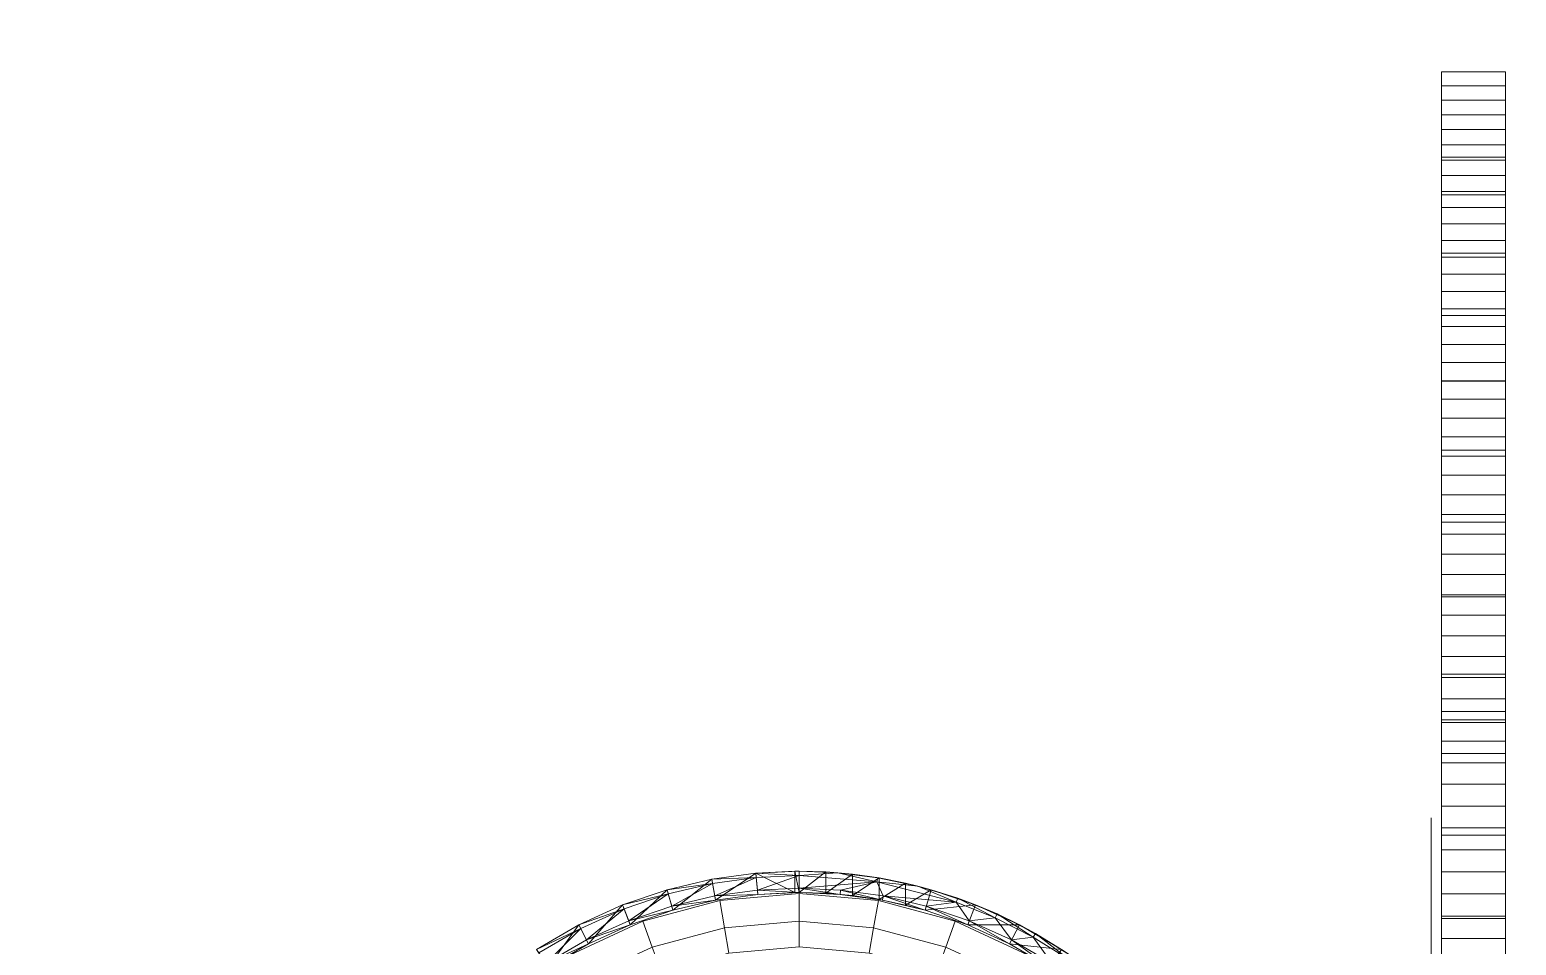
# Model space of a CAD drawing. Header units: metres. Extents: x -8.6 to 8.7, y -3.9 to 3.9.
# Drawn here: x 7.1 to 7.797, y 0.19 to 0.62 of the extents above; entities that cross this region are included whole.
import ezdxf

# ---------------------------------------------------------------- set-up
doc = ezdxf.new("R2010")
doc.units = ezdxf.units.M
doc.header["$LTSCALE"] = 0.00508
for name, color, linetype, lineweight in [('Board_Net', 3, 'Continuous', 5), ('Board_Red', 1, 'Continuous', 5), ('Board_Rim', 30, 'Continuous', 5), ('Board_White', 255, 'Continuous', 5), ('Court_Green', 87, 'Continuous', 5)]:
    doc.layers.add(name, color=color, linetype=linetype, lineweight=lineweight)

msp = doc.modelspace()

# ---------------------------------------------------------------- linework, layer by layer
at = {"layer": 'Board_Net'}
for points in [[(7.38726, 0.20157, 3.03), (7.42334, 0.21123, 3.03), (7.42559, 0.19849, 3.01807), (7.39169, 0.18941, 3.01807)], [(7.42334, 0.21123, 3.03), (7.46056, 0.21449, 3.03), (7.46056, 0.20155, 3.01807), (7.42559, 0.19849, 3.01807)], [(7.46056, 0.21449, 3.03), (7.49777, 0.21123, 3.03), (7.49552, 0.19849, 3.01807), (7.46056, 0.20155, 3.01807)], [(7.49777, 0.21123, 3.03), (7.53385, 0.20157, 3.03), (7.52942, 0.18941, 3.01807), (7.49552, 0.19849, 3.01807)], [(7.35341, 0.18578, 3.03), (7.38726, 0.20157, 3.03), (7.39169, 0.18941, 3.01807), (7.35988, 0.17457, 3.01807)], [(7.39169, 0.18941, 3.01807), (7.42559, 0.19849, 3.01807), (7.42769, 0.18661, 2.98311), (7.39582, 0.17807, 2.98311)], [(7.42559, 0.19849, 3.01807), (7.46056, 0.20155, 3.01807), (7.46056, 0.18949, 2.98311), (7.42769, 0.18661, 2.98311)], [(7.46056, 0.20155, 3.01807), (7.49552, 0.19849, 3.01807), (7.49342, 0.18661, 2.98311), (7.46056, 0.18949, 2.98311)], [(7.49552, 0.19849, 3.01807), (7.52942, 0.18941, 3.01807), (7.5253, 0.17807, 2.98311), (7.49342, 0.18661, 2.98311)], [(7.53385, 0.20157, 3.03), (7.5677, 0.18578, 3.03), (7.56123, 0.17457, 3.01807), (7.52942, 0.18941, 3.01807)]]:
    msp.add_3dface(points, dxfattribs=at)
at = {"layer": 'Board_Red'}
for points in [[(7.76199, 0.3, 2.85), (7.79199, 0.3, 2.85), (7.79199, 0.6, 2.93038), (7.76199, 0.6, 2.93038)], [(7.76199, 0.6, 2.93038), (7.79199, 0.6, 2.93038), (7.79199, 0.6, 3.45), (7.76199, 0.6, 3.45)], [(7.76199, 0.6, 3.45), (7.79199, 0.6, 3.45), (7.79199, 0.59342, 3.45865), (7.76199, 0.59342, 3.45865)], [(7.76199, 0.59342, 3.45865), (7.79199, 0.59342, 3.45865), (7.79199, 0.58671, 3.4672), (7.76199, 0.58671, 3.4672)], [(7.76199, 0.58671, 3.4672), (7.79199, 0.58671, 3.4672), (7.79199, 0.57988, 3.47565), (7.76199, 0.57988, 3.47565)], [(7.76199, 0.57988, 3.47565), (7.79199, 0.57988, 3.47565), (7.79199, 0.57293, 3.484), (7.76199, 0.57293, 3.484)], [(7.76199, 0.57293, 3.484), (7.79199, 0.57293, 3.484), (7.79199, 0.56585, 3.49225), (7.76199, 0.56585, 3.49225)], [(7.76199, 0.56585, 3.49225), (7.79199, 0.56585, 3.49225), (7.79199, 0.55866, 3.5004), (7.76199, 0.55866, 3.5004)], [(7.76199, 0.56, 2.96108), (7.79199, 0.56, 2.96108), (7.79199, 0.29473, 2.89), (7.76199, 0.29473, 2.89)], [(7.76199, 0.56, 3.43602), (7.79199, 0.56, 3.43602), (7.79199, 0.56, 2.96108), (7.76199, 0.56, 2.96108)], [(7.76199, 0.54236, 3.45817), (7.79199, 0.54236, 3.45817), (7.79199, 0.56, 3.43602), (7.76199, 0.56, 3.43602)], [(7.76199, 0.55866, 3.5004), (7.79199, 0.55866, 3.5004), (7.79199, 0.55135, 3.50844), (7.76199, 0.55135, 3.50844)], [(7.76199, 0.55135, 3.50844), (7.79199, 0.55135, 3.50844), (7.79199, 0.54393, 3.51637), (7.76199, 0.54393, 3.51637)], [(7.76199, 0.54393, 3.51637), (7.79199, 0.54393, 3.51637), (7.79199, 0.53639, 3.5242), (7.76199, 0.53639, 3.5242)], [(7.76199, 0.51491, 3.48882), (7.79199, 0.51491, 3.48882), (7.79199, 0.54236, 3.45817), (7.76199, 0.54236, 3.45817)], [(7.76199, 0.53639, 3.5242), (7.79199, 0.53639, 3.5242), (7.79199, 0.52874, 3.53191), (7.76199, 0.52874, 3.53191)], [(7.76199, 0.52874, 3.53191), (7.79199, 0.52874, 3.53191), (7.79199, 0.52098, 3.53952), (7.76199, 0.52098, 3.53952)], [(7.76199, 0.52098, 3.53952), (7.79199, 0.52098, 3.53952), (7.79199, 0.51311, 3.54701), (7.76199, 0.51311, 3.54701)], [(7.76199, 0.48573, 3.51783), (7.79199, 0.48573, 3.51783), (7.79199, 0.51491, 3.48882), (7.76199, 0.51491, 3.48882)], [(7.76199, 0.51311, 3.54701), (7.79199, 0.51311, 3.54701), (7.79199, 0.50513, 3.55439), (7.76199, 0.50513, 3.55439)], [(7.76199, 0.50513, 3.55439), (7.79199, 0.50513, 3.55439), (7.79199, 0.49704, 3.56165), (7.76199, 0.49704, 3.56165)], [(7.76199, 0.49704, 3.56165), (7.79199, 0.49704, 3.56165), (7.79199, 0.48885, 3.56879), (7.76199, 0.48885, 3.56879)], [(7.76199, 0.48885, 3.56879), (7.79199, 0.48885, 3.56879), (7.79199, 0.48056, 3.57581), (7.76199, 0.48056, 3.57581)], [(7.76199, 0.45492, 3.54509), (7.79199, 0.45492, 3.54509), (7.79199, 0.48573, 3.51783), (7.76199, 0.48573, 3.51783)], [(7.76199, 0.48056, 3.57581), (7.79199, 0.48056, 3.57581), (7.79199, 0.47217, 3.58272), (7.76199, 0.47217, 3.58272)], [(7.76199, 0.47217, 3.58272), (7.79199, 0.47217, 3.58272), (7.79199, 0.46368, 3.5895), (7.76199, 0.46368, 3.5895)], [(7.76199, 0.46368, 3.5895), (7.79199, 0.46368, 3.5895), (7.79199, 0.45509, 3.59615), (7.76199, 0.45509, 3.59615)], [(7.76199, 0.45509, 3.59615), (7.79199, 0.45509, 3.59615), (7.79199, 0.4464, 3.60268), (7.76199, 0.4464, 3.60268)], [(7.76199, 0.42258, 3.57053), (7.79199, 0.42258, 3.57053), (7.79199, 0.45492, 3.54509), (7.76199, 0.45492, 3.54509)], [(7.76199, 0.4464, 3.60268), (7.79199, 0.4464, 3.60268), (7.79199, 0.43762, 3.60909), (7.76199, 0.43762, 3.60909)], [(7.76199, 0.43762, 3.60909), (7.79199, 0.43762, 3.60909), (7.79199, 0.42875, 3.61536), (7.76199, 0.42875, 3.61536)], [(7.76199, 0.42875, 3.61536), (7.79199, 0.42875, 3.61536), (7.79199, 0.41979, 3.62151), (7.76199, 0.41979, 3.62151)], [(7.76199, 0.38883, 3.59405), (7.79199, 0.38883, 3.59405), (7.79199, 0.42258, 3.57053), (7.76199, 0.42258, 3.57053)], [(7.76199, 0.41979, 3.62151), (7.79199, 0.41979, 3.62151), (7.79199, 0.41074, 3.62753), (7.76199, 0.41074, 3.62753)], [(7.76199, 0.41074, 3.62753), (7.79199, 0.41074, 3.62753), (7.79199, 0.40161, 3.63341), (7.76199, 0.40161, 3.63341)], [(7.76199, 0.40161, 3.63341), (7.79199, 0.40161, 3.63341), (7.79199, 0.39239, 3.63917), (7.76199, 0.39239, 3.63917)], [(7.76199, 0.39239, 3.63917), (7.79199, 0.39239, 3.63917), (7.79199, 0.38309, 3.64478), (7.76199, 0.38309, 3.64478)], [(7.76199, 0.35376, 3.61557), (7.79199, 0.35376, 3.61557), (7.79199, 0.38883, 3.59405), (7.76199, 0.38883, 3.59405)], [(7.76199, 0.38309, 3.64478), (7.79199, 0.38309, 3.64478), (7.79199, 0.3737, 3.65027), (7.76199, 0.3737, 3.65027)], [(7.76199, 0.3737, 3.65027), (7.79199, 0.3737, 3.65027), (7.79199, 0.36424, 3.65561), (7.76199, 0.36424, 3.65561)], [(7.76199, 0.36424, 3.65561), (7.79199, 0.36424, 3.65561), (7.79199, 0.35471, 3.66082), (7.76199, 0.35471, 3.66082)], [(7.76199, 0.35471, 3.66082), (7.79199, 0.35471, 3.66082), (7.79199, 0.34509, 3.66589), (7.76199, 0.34509, 3.66589)], [(7.76199, 0.31751, 3.63503), (7.79199, 0.31751, 3.63503), (7.79199, 0.35376, 3.61557), (7.76199, 0.35376, 3.61557)], [(7.76199, 0.34509, 3.66589), (7.79199, 0.34509, 3.66589), (7.79199, 0.33541, 3.67082), (7.76199, 0.33541, 3.67082)], [(7.76199, 0.33541, 3.67082), (7.79199, 0.33541, 3.67082), (7.79199, 0.32566, 3.67561), (7.76199, 0.32566, 3.67561)], [(7.76199, 0.32566, 3.67561), (7.79199, 0.32566, 3.67561), (7.79199, 0.31583, 3.68026), (7.76199, 0.31583, 3.68026)], [(7.76199, 0.2802, 3.65235), (7.79199, 0.2802, 3.65235), (7.79199, 0.31751, 3.63503), (7.76199, 0.31751, 3.63503)], [(7.76199, 0.31583, 3.68026), (7.79199, 0.31583, 3.68026), (7.79199, 0.30594, 3.68476), (7.76199, 0.30594, 3.68476)], [(7.76199, 0.30594, 3.68476), (7.79199, 0.30594, 3.68476), (7.79199, 0.29599, 3.68912), (7.76199, 0.29599, 3.68912)], [(7.76199, -0.3, 2.85), (7.79199, -0.3, 2.85), (7.79199, 0.3, 2.85), (7.76199, 0.3, 2.85)], [(7.76199, 0.29599, 3.68912), (7.79199, 0.29599, 3.68912), (7.79199, 0.28598, 3.69334), (7.76199, 0.28598, 3.69334)], [(7.76199, 0.29473, 2.89), (7.79199, 0.29473, 2.89), (7.79199, -0.29473, 2.89), (7.76199, -0.29473, 2.89)], [(7.76199, 0.28598, 3.69334), (7.79199, 0.28598, 3.69334), (7.79199, 0.2759, 3.69741), (7.76199, 0.2759, 3.69741)], [(7.76199, 0.24194, 3.66749), (7.79199, 0.24194, 3.66749), (7.79199, 0.2802, 3.65235), (7.76199, 0.2802, 3.65235)], [(7.76199, 0.2759, 3.69741), (7.79199, 0.2759, 3.69741), (7.79199, 0.26577, 3.70133), (7.76199, 0.26577, 3.70133)], [(7.76199, 0.26577, 3.70133), (7.79199, 0.26577, 3.70133), (7.79199, 0.25558, 3.70511), (7.76199, 0.25558, 3.70511)], [(7.76199, 0.25558, 3.70511), (7.79199, 0.25558, 3.70511), (7.79199, 0.24533, 3.70874), (7.76199, 0.24533, 3.70874)], [(7.76199, 0.24533, 3.70874), (7.79199, 0.24533, 3.70874), (7.79199, 0.23504, 3.71222), (7.76199, 0.23504, 3.71222)], [(7.76199, 0.20287, 3.68038), (7.79199, 0.20287, 3.68038), (7.79199, 0.24194, 3.66749), (7.76199, 0.24194, 3.66749)], [(7.76199, 0.23504, 3.71222), (7.79199, 0.23504, 3.71222), (7.79199, 0.2247, 3.71555), (7.76199, 0.2247, 3.71555)], [(7.76199, 0.2247, 3.71555), (7.79199, 0.2247, 3.71555), (7.79199, 0.21431, 3.71873), (7.76199, 0.21431, 3.71873)], [(7.76199, 0.21431, 3.71873), (7.79199, 0.21431, 3.71873), (7.79199, 0.20387, 3.72176), (7.76199, 0.20387, 3.72176)], [(7.76199, 0.20387, 3.72176), (7.79199, 0.20387, 3.72176), (7.79199, 0.19339, 3.72464), (7.76199, 0.19339, 3.72464)], [(7.76199, 0.16312, 3.69099), (7.79199, 0.16312, 3.69099), (7.79199, 0.20287, 3.68038), (7.76199, 0.20287, 3.68038)], [(7.76199, 0.19339, 3.72464), (7.79199, 0.19339, 3.72464), (7.79199, 0.18287, 3.72736), (7.76199, 0.18287, 3.72736)]]:
    msp.add_3dface(points, dxfattribs=at)
for points, invisible_edges in [([(7.76199, 0.57988, 3.47565), (7.76199, 0.59342, 3.45865), (7.76199, 0.6, 3.45), (7.76199, 0.57988, 3.47565)], 13), ([(7.76199, 0.56, 3.43602), (7.76199, 0.57988, 3.47565), (7.76199, 0.6, 3.45), (7.76199, 0.56, 3.43602)], 15), ([(7.76199, 0.6, 2.93038), (7.76199, 0.3, 2.85), (7.76199, 0.56, 2.96108), (7.76199, 0.6, 2.93038)], 14), ([(7.76199, 0.6, 3.45), (7.76199, 0.6, 2.93038), (7.76199, 0.56, 2.96108), (7.76199, 0.6, 3.45)], 14), ([(7.76199, 0.6, 3.45), (7.76199, 0.56, 2.96108), (7.76199, 0.56, 3.43602), (7.76199, 0.6, 3.45)], 13), ([(7.79199, 0.6, 3.45), (7.79199, 0.59342, 3.45865), (7.79199, 0.57988, 3.47565), (7.79199, 0.6, 3.45)], 14), ([(7.79199, 0.6, 3.45), (7.79199, 0.57988, 3.47565), (7.79199, 0.56, 3.43602), (7.79199, 0.6, 3.45)], 15), ([(7.79199, 0.56, 2.96108), (7.79199, 0.3, 2.85), (7.79199, 0.6, 2.93038), (7.79199, 0.56, 2.96108)], 13), ([(7.79199, 0.6, 3.45), (7.79199, 0.56, 3.43602), (7.79199, 0.56, 2.96108), (7.79199, 0.6, 3.45)], 13), ([(7.79199, 0.56, 2.96108), (7.79199, 0.6, 2.93038), (7.79199, 0.6, 3.45), (7.79199, 0.56, 2.96108)], 13), ([(7.76199, 0.57988, 3.47565), (7.76199, 0.58671, 3.4672), (7.76199, 0.59342, 3.45865), (7.76199, 0.57988, 3.47565)], 12), ([(7.79199, 0.59342, 3.45865), (7.79199, 0.58671, 3.4672), (7.79199, 0.57988, 3.47565), (7.79199, 0.59342, 3.45865)], 12), ([(7.76199, 0.56585, 3.49225), (7.76199, 0.57293, 3.484), (7.76199, 0.57988, 3.47565), (7.76199, 0.56585, 3.49225)], 12), ([(7.76199, 0.55135, 3.50844), (7.76199, 0.56585, 3.49225), (7.76199, 0.57988, 3.47565), (7.76199, 0.55135, 3.50844)], 15), ([(7.76199, 0.54236, 3.45817), (7.76199, 0.55135, 3.50844), (7.76199, 0.57988, 3.47565), (7.76199, 0.54236, 3.45817)], 15), ([(7.76199, 0.56, 3.43602), (7.76199, 0.54236, 3.45817), (7.76199, 0.57988, 3.47565), (7.76199, 0.56, 3.43602)], 14), ([(7.79199, 0.57988, 3.47565), (7.79199, 0.57293, 3.484), (7.79199, 0.56585, 3.49225), (7.79199, 0.57988, 3.47565)], 12), ([(7.79199, 0.57988, 3.47565), (7.79199, 0.56585, 3.49225), (7.79199, 0.55135, 3.50844), (7.79199, 0.57988, 3.47565)], 15), ([(7.79199, 0.57988, 3.47565), (7.79199, 0.55135, 3.50844), (7.79199, 0.54236, 3.45817), (7.79199, 0.57988, 3.47565)], 15), ([(7.79199, 0.57988, 3.47565), (7.79199, 0.54236, 3.45817), (7.79199, 0.56, 3.43602), (7.79199, 0.57988, 3.47565)], 13), ([(7.76199, 0.55135, 3.50844), (7.76199, 0.55866, 3.5004), (7.76199, 0.56585, 3.49225), (7.76199, 0.55135, 3.50844)], 12), ([(7.79199, 0.56585, 3.49225), (7.79199, 0.55866, 3.5004), (7.79199, 0.55135, 3.50844), (7.79199, 0.56585, 3.49225)], 12), ([(7.76199, 0.3, 2.85), (7.76199, 0.29473, 2.89), (7.76199, 0.56, 2.96108), (7.76199, 0.3, 2.85)], 13), ([(7.79199, 0.56, 2.96108), (7.79199, 0.29473, 2.89), (7.79199, 0.3, 2.85), (7.79199, 0.56, 2.96108)], 14), ([(7.76199, 0.53639, 3.5242), (7.76199, 0.54393, 3.51637), (7.76199, 0.55135, 3.50844), (7.76199, 0.53639, 3.5242)], 12), ([(7.76199, 0.52098, 3.53952), (7.76199, 0.53639, 3.5242), (7.76199, 0.55135, 3.50844), (7.76199, 0.52098, 3.53952)], 15), ([(7.76199, 0.51491, 3.48882), (7.76199, 0.52098, 3.53952), (7.76199, 0.55135, 3.50844), (7.76199, 0.51491, 3.48882)], 15), ([(7.76199, 0.54236, 3.45817), (7.76199, 0.51491, 3.48882), (7.76199, 0.55135, 3.50844), (7.76199, 0.54236, 3.45817)], 14), ([(7.79199, 0.55135, 3.50844), (7.79199, 0.54393, 3.51637), (7.79199, 0.53639, 3.5242), (7.79199, 0.55135, 3.50844)], 12), ([(7.79199, 0.55135, 3.50844), (7.79199, 0.53639, 3.5242), (7.79199, 0.52098, 3.53952), (7.79199, 0.55135, 3.50844)], 15), ([(7.79199, 0.55135, 3.50844), (7.79199, 0.52098, 3.53952), (7.79199, 0.51491, 3.48882), (7.79199, 0.55135, 3.50844)], 15), ([(7.79199, 0.55135, 3.50844), (7.79199, 0.51491, 3.48882), (7.79199, 0.54236, 3.45817), (7.79199, 0.55135, 3.50844)], 13), ([(7.76199, 0.52098, 3.53952), (7.76199, 0.52874, 3.53191), (7.76199, 0.53639, 3.5242), (7.76199, 0.52098, 3.53952)], 12), ([(7.79199, 0.53639, 3.5242), (7.79199, 0.52874, 3.53191), (7.79199, 0.52098, 3.53952), (7.79199, 0.53639, 3.5242)], 12), ([(7.76199, 0.50513, 3.55439), (7.76199, 0.51311, 3.54701), (7.76199, 0.52098, 3.53952), (7.76199, 0.50513, 3.55439)], 12), ([(7.76199, 0.48885, 3.56879), (7.76199, 0.50513, 3.55439), (7.76199, 0.52098, 3.53952), (7.76199, 0.48885, 3.56879)], 15), ([(7.76199, 0.48573, 3.51783), (7.76199, 0.48885, 3.56879), (7.76199, 0.52098, 3.53952), (7.76199, 0.48573, 3.51783)], 15), ([(7.76199, 0.51491, 3.48882), (7.76199, 0.48573, 3.51783), (7.76199, 0.52098, 3.53952), (7.76199, 0.51491, 3.48882)], 14), ([(7.79199, 0.52098, 3.53952), (7.79199, 0.51311, 3.54701), (7.79199, 0.50513, 3.55439), (7.79199, 0.52098, 3.53952)], 12), ([(7.79199, 0.52098, 3.53952), (7.79199, 0.50513, 3.55439), (7.79199, 0.48885, 3.56879), (7.79199, 0.52098, 3.53952)], 15), ([(7.79199, 0.52098, 3.53952), (7.79199, 0.48885, 3.56879), (7.79199, 0.48573, 3.51783), (7.79199, 0.52098, 3.53952)], 15), ([(7.79199, 0.52098, 3.53952), (7.79199, 0.48573, 3.51783), (7.79199, 0.51491, 3.48882), (7.79199, 0.52098, 3.53952)], 13), ([(7.76199, 0.48885, 3.56879), (7.76199, 0.49704, 3.56165), (7.76199, 0.50513, 3.55439), (7.76199, 0.48885, 3.56879)], 12), ([(7.79199, 0.50513, 3.55439), (7.79199, 0.49704, 3.56165), (7.79199, 0.48885, 3.56879), (7.79199, 0.50513, 3.55439)], 12), ([(7.76199, 0.47217, 3.58272), (7.76199, 0.48056, 3.57581), (7.76199, 0.48885, 3.56879), (7.76199, 0.47217, 3.58272)], 12), ([(7.76199, 0.45509, 3.59615), (7.76199, 0.47217, 3.58272), (7.76199, 0.48885, 3.56879), (7.76199, 0.45509, 3.59615)], 15), ([(7.76199, 0.45492, 3.54509), (7.76199, 0.45509, 3.59615), (7.76199, 0.48885, 3.56879), (7.76199, 0.45492, 3.54509)], 15), ([(7.76199, 0.48573, 3.51783), (7.76199, 0.45492, 3.54509), (7.76199, 0.48885, 3.56879), (7.76199, 0.48573, 3.51783)], 14), ([(7.79199, 0.48885, 3.56879), (7.79199, 0.48056, 3.57581), (7.79199, 0.46368, 3.5895), (7.79199, 0.48885, 3.56879)], 14), ([(7.79199, 0.48885, 3.56879), (7.79199, 0.46368, 3.5895), (7.79199, 0.45492, 3.54509), (7.79199, 0.48885, 3.56879)], 15), ([(7.79199, 0.48885, 3.56879), (7.79199, 0.45492, 3.54509), (7.79199, 0.48573, 3.51783), (7.79199, 0.48885, 3.56879)], 13), ([(7.79199, 0.48056, 3.57581), (7.79199, 0.47217, 3.58272), (7.79199, 0.46368, 3.5895), (7.79199, 0.48056, 3.57581)], 12), ([(7.76199, 0.45509, 3.59615), (7.76199, 0.46368, 3.5895), (7.76199, 0.47217, 3.58272), (7.76199, 0.45509, 3.59615)], 12), ([(7.79199, 0.46368, 3.5895), (7.79199, 0.45509, 3.59615), (7.79199, 0.4464, 3.60268), (7.79199, 0.46368, 3.5895)], 12), ([(7.79199, 0.46368, 3.5895), (7.79199, 0.4464, 3.60268), (7.79199, 0.42258, 3.57053), (7.79199, 0.46368, 3.5895)], 15), ([(7.79199, 0.46368, 3.5895), (7.79199, 0.42258, 3.57053), (7.79199, 0.45492, 3.54509), (7.79199, 0.46368, 3.5895)], 13), ([(7.76199, 0.43762, 3.60909), (7.76199, 0.4464, 3.60268), (7.76199, 0.45509, 3.59615), (7.76199, 0.43762, 3.60909)], 12), ([(7.76199, 0.42258, 3.57053), (7.76199, 0.43762, 3.60909), (7.76199, 0.45509, 3.59615), (7.76199, 0.42258, 3.57053)], 15), ([(7.76199, 0.45492, 3.54509), (7.76199, 0.42258, 3.57053), (7.76199, 0.45509, 3.59615), (7.76199, 0.45492, 3.54509)], 14), ([(7.79199, 0.4464, 3.60268), (7.79199, 0.43762, 3.60909), (7.79199, 0.41979, 3.62151), (7.79199, 0.4464, 3.60268)], 14), ([(7.79199, 0.4464, 3.60268), (7.79199, 0.41979, 3.62151), (7.79199, 0.42258, 3.57053), (7.79199, 0.4464, 3.60268)], 15), ([(7.76199, 0.41979, 3.62151), (7.76199, 0.42875, 3.61536), (7.76199, 0.43762, 3.60909), (7.76199, 0.41979, 3.62151)], 12), ([(7.76199, 0.40161, 3.63341), (7.76199, 0.41979, 3.62151), (7.76199, 0.43762, 3.60909), (7.76199, 0.40161, 3.63341)], 15), ([(7.76199, 0.38883, 3.59405), (7.76199, 0.40161, 3.63341), (7.76199, 0.43762, 3.60909), (7.76199, 0.38883, 3.59405)], 15), ([(7.76199, 0.42258, 3.57053), (7.76199, 0.38883, 3.59405), (7.76199, 0.43762, 3.60909), (7.76199, 0.42258, 3.57053)], 14), ([(7.79199, 0.43762, 3.60909), (7.79199, 0.42875, 3.61536), (7.79199, 0.41979, 3.62151), (7.79199, 0.43762, 3.60909)], 12), ([(7.76199, 0.40161, 3.63341), (7.76199, 0.41074, 3.62753), (7.76199, 0.41979, 3.62151), (7.76199, 0.40161, 3.63341)], 12), ([(7.79199, 0.41979, 3.62151), (7.79199, 0.38883, 3.59405), (7.79199, 0.42258, 3.57053), (7.79199, 0.41979, 3.62151)], 13), ([(7.79199, 0.41979, 3.62151), (7.79199, 0.41074, 3.62753), (7.79199, 0.40161, 3.63341), (7.79199, 0.41979, 3.62151)], 12), ([(7.79199, 0.41979, 3.62151), (7.79199, 0.40161, 3.63341), (7.79199, 0.38883, 3.59405), (7.79199, 0.41979, 3.62151)], 15), ([(7.76199, 0.38309, 3.64478), (7.76199, 0.39239, 3.63917), (7.76199, 0.40161, 3.63341), (7.76199, 0.38309, 3.64478)], 12), ([(7.76199, 0.36424, 3.65561), (7.76199, 0.38309, 3.64478), (7.76199, 0.40161, 3.63341), (7.76199, 0.36424, 3.65561)], 15), ([(7.76199, 0.35376, 3.61557), (7.76199, 0.36424, 3.65561), (7.76199, 0.40161, 3.63341), (7.76199, 0.35376, 3.61557)], 15), ([(7.76199, 0.38883, 3.59405), (7.76199, 0.35376, 3.61557), (7.76199, 0.40161, 3.63341), (7.76199, 0.38883, 3.59405)], 14), ([(7.79199, 0.40161, 3.63341), (7.79199, 0.39239, 3.63917), (7.79199, 0.38309, 3.64478), (7.79199, 0.40161, 3.63341)], 12), ([(7.79199, 0.40161, 3.63341), (7.79199, 0.38309, 3.64478), (7.79199, 0.36424, 3.65561), (7.79199, 0.40161, 3.63341)], 15), ([(7.79199, 0.40161, 3.63341), (7.79199, 0.36424, 3.65561), (7.79199, 0.35376, 3.61557), (7.79199, 0.40161, 3.63341)], 15), ([(7.79199, 0.40161, 3.63341), (7.79199, 0.35376, 3.61557), (7.79199, 0.38883, 3.59405), (7.79199, 0.40161, 3.63341)], 13), ([(7.76199, 0.36424, 3.65561), (7.76199, 0.3737, 3.65027), (7.76199, 0.38309, 3.64478), (7.76199, 0.36424, 3.65561)], 12), ([(7.79199, 0.38309, 3.64478), (7.79199, 0.3737, 3.65027), (7.79199, 0.36424, 3.65561), (7.79199, 0.38309, 3.64478)], 12), ([(7.76199, 0.34509, 3.66589), (7.76199, 0.35471, 3.66082), (7.76199, 0.36424, 3.65561), (7.76199, 0.34509, 3.66589)], 12), ([(7.76199, 0.35376, 3.61557), (7.76199, 0.34509, 3.66589), (7.76199, 0.36424, 3.65561), (7.76199, 0.35376, 3.61557)], 15), ([(7.79199, 0.36424, 3.65561), (7.79199, 0.35471, 3.66082), (7.79199, 0.34509, 3.66589), (7.79199, 0.36424, 3.65561)], 12), ([(7.79199, 0.36424, 3.65561), (7.79199, 0.34509, 3.66589), (7.79199, 0.31751, 3.63503), (7.79199, 0.36424, 3.65561)], 15), ([(7.79199, 0.36424, 3.65561), (7.79199, 0.31751, 3.63503), (7.79199, 0.35376, 3.61557), (7.79199, 0.36424, 3.65561)], 13), ([(7.76199, 0.35376, 3.61557), (7.76199, 0.31751, 3.63503), (7.76199, 0.34509, 3.66589), (7.76199, 0.35376, 3.61557)], 14), ([(7.76199, 0.32566, 3.67561), (7.76199, 0.33541, 3.67082), (7.76199, 0.34509, 3.66589), (7.76199, 0.32566, 3.67561)], 12), ([(7.76199, 0.31583, 3.68026), (7.76199, 0.32566, 3.67561), (7.76199, 0.34509, 3.66589), (7.76199, 0.31583, 3.68026)], 14), ([(7.76199, 0.31751, 3.63503), (7.76199, 0.31583, 3.68026), (7.76199, 0.34509, 3.66589), (7.76199, 0.31751, 3.63503)], 15), ([(7.79199, 0.34509, 3.66589), (7.79199, 0.33541, 3.67082), (7.79199, 0.32566, 3.67561), (7.79199, 0.34509, 3.66589)], 12), ([(7.79199, 0.34509, 3.66589), (7.79199, 0.32566, 3.67561), (7.79199, 0.30594, 3.68476), (7.79199, 0.34509, 3.66589)], 15), ([(7.79199, 0.34509, 3.66589), (7.79199, 0.30594, 3.68476), (7.79199, 0.31751, 3.63503), (7.79199, 0.34509, 3.66589)], 15), ([(7.79199, 0.32566, 3.67561), (7.79199, 0.31583, 3.68026), (7.79199, 0.30594, 3.68476), (7.79199, 0.32566, 3.67561)], 12), ([(7.76199, 0.31751, 3.63503), (7.76199, 0.2802, 3.65235), (7.76199, 0.31583, 3.68026), (7.76199, 0.31751, 3.63503)], 14), ([(7.76199, 0.29599, 3.68912), (7.76199, 0.30594, 3.68476), (7.76199, 0.31583, 3.68026), (7.76199, 0.29599, 3.68912)], 12), ([(7.76199, 0.2802, 3.65235), (7.76199, 0.29599, 3.68912), (7.76199, 0.31583, 3.68026), (7.76199, 0.2802, 3.65235)], 15), ([(7.79199, 0.30594, 3.68476), (7.79199, 0.2802, 3.65235), (7.79199, 0.31751, 3.63503), (7.79199, 0.30594, 3.68476)], 13), ([(7.76199, 0.3, 2.85), (7.76199, 0.23382, 2.85), (7.76199, 0.29473, 2.89), (7.76199, 0.3, 2.85)], 14), ([(7.79199, 0.30594, 3.68476), (7.79199, 0.29599, 3.68912), (7.79199, 0.28598, 3.69334), (7.79199, 0.30594, 3.68476)], 12), ([(7.79199, 0.30594, 3.68476), (7.79199, 0.28598, 3.69334), (7.79199, 0.26577, 3.70133), (7.79199, 0.30594, 3.68476)], 15), ([(7.79199, 0.30594, 3.68476), (7.79199, 0.26577, 3.70133), (7.79199, 0.2802, 3.65235), (7.79199, 0.30594, 3.68476)], 15), ([(7.79199, 0.29473, 2.89), (7.79199, 0.15226, 2.85), (7.79199, 0.3, 2.85), (7.79199, 0.29473, 2.89)], 13), ([(7.76199, 0.26577, 3.70133), (7.76199, 0.28598, 3.69334), (7.76199, 0.29599, 3.68912), (7.76199, 0.26577, 3.70133)], 13), ([(7.76199, 0.2802, 3.65235), (7.76199, 0.26577, 3.70133), (7.76199, 0.29599, 3.68912), (7.76199, 0.2802, 3.65235)], 15), ([(7.76199, 0.23382, 2.85), (7.76199, 0.20715, 2.89), (7.76199, 0.29473, 2.89), (7.76199, 0.23382, 2.85)], 12), ([(7.79199, 0.29473, 2.89), (7.79199, 0.13494, 2.89), (7.79199, 0.15226, 2.85), (7.79199, 0.29473, 2.89)], 12), ([(7.76199, 0.26577, 3.70133), (7.76199, 0.2759, 3.69741), (7.76199, 0.28598, 3.69334), (7.76199, 0.26577, 3.70133)], 12), ([(7.79199, 0.28598, 3.69334), (7.79199, 0.2759, 3.69741), (7.79199, 0.26577, 3.70133), (7.79199, 0.28598, 3.69334)], 12), ([(7.76199, 0.2802, 3.65235), (7.76199, 0.24194, 3.66749), (7.76199, 0.26577, 3.70133), (7.76199, 0.2802, 3.65235)], 14), ([(7.79199, 0.26577, 3.70133), (7.79199, 0.24194, 3.66749), (7.79199, 0.2802, 3.65235), (7.79199, 0.26577, 3.70133)], 13), ([(7.76199, 0.24533, 3.70874), (7.76199, 0.25558, 3.70511), (7.76199, 0.26577, 3.70133), (7.76199, 0.24533, 3.70874)], 12), ([(7.76199, 0.2247, 3.71555), (7.76199, 0.24533, 3.70874), (7.76199, 0.26577, 3.70133), (7.76199, 0.2247, 3.71555)], 15), ([(7.76199, 0.24194, 3.66749), (7.76199, 0.2247, 3.71555), (7.76199, 0.26577, 3.70133), (7.76199, 0.24194, 3.66749)], 15), ([(7.79199, 0.26577, 3.70133), (7.79199, 0.25558, 3.70511), (7.79199, 0.24533, 3.70874), (7.79199, 0.26577, 3.70133)], 12), ([(7.79199, 0.26577, 3.70133), (7.79199, 0.24533, 3.70874), (7.79199, 0.2247, 3.71555), (7.79199, 0.26577, 3.70133)], 15), ([(7.79199, 0.26577, 3.70133), (7.79199, 0.2247, 3.71555), (7.79199, 0.24194, 3.66749), (7.79199, 0.26577, 3.70133)], 15), ([(7.75699, 0.25, 3.025), (7.75699, -0.00044, 3.025), (7.75699, 0.22, 3.055), (7.75699, 0.25, 3.025)], 14), ([(7.75699, 0.22, 3.395), (7.75699, -0.00044, 3.425), (7.75699, 0.25, 3.425), (7.75699, 0.22, 3.395)], 13), ([(7.75699, 0.22, 3.395), (7.75699, 0.25, 3.425), (7.75699, 0.25, 3.025), (7.75699, 0.22, 3.395)], 13), ([(7.75699, 0.25, 3.025), (7.75699, 0.22, 3.055), (7.75699, 0.22, 3.395), (7.75699, 0.25, 3.025)], 13), ([(7.76199, 0.2247, 3.71555), (7.76199, 0.23504, 3.71222), (7.76199, 0.24533, 3.70874), (7.76199, 0.2247, 3.71555)], 12), ([(7.79199, 0.24533, 3.70874), (7.79199, 0.23504, 3.71222), (7.79199, 0.2247, 3.71555), (7.79199, 0.24533, 3.70874)], 12), ([(7.76199, 0.24194, 3.66749), (7.76199, 0.20287, 3.68038), (7.76199, 0.2247, 3.71555), (7.76199, 0.24194, 3.66749)], 14), ([(7.79199, 0.2247, 3.71555), (7.79199, 0.20287, 3.68038), (7.79199, 0.24194, 3.66749), (7.79199, 0.2247, 3.71555)], 13), ([(7.76199, 0.20715, 2.89), (7.76199, 0.23382, 2.85), (7.76199, -0.3, 2.85), (7.76199, 0.20715, 2.89)], 12), ([(7.76199, 0.20387, 3.72176), (7.76199, 0.21431, 3.71873), (7.76199, 0.2247, 3.71555), (7.76199, 0.20387, 3.72176)], 12), ([(7.76199, 0.18287, 3.72736), (7.76199, 0.20387, 3.72176), (7.76199, 0.2247, 3.71555), (7.76199, 0.18287, 3.72736)], 15), ([(7.76199, 0.20287, 3.68038), (7.76199, 0.18287, 3.72736), (7.76199, 0.2247, 3.71555), (7.76199, 0.20287, 3.68038)], 15), ([(7.79199, 0.2247, 3.71555), (7.79199, 0.21431, 3.71873), (7.79199, 0.20387, 3.72176), (7.79199, 0.2247, 3.71555)], 12), ([(7.79199, 0.2247, 3.71555), (7.79199, 0.20387, 3.72176), (7.79199, 0.18287, 3.72736), (7.79199, 0.2247, 3.71555)], 15), ([(7.79199, 0.2247, 3.71555), (7.79199, 0.18287, 3.72736), (7.79199, 0.20287, 3.68038), (7.79199, 0.2247, 3.71555)], 15), ([(7.75699, -0.00044, 3.025), (7.75699, -0.00044, 3.055), (7.75699, 0.22, 3.055), (7.75699, -0.00044, 3.025)], 12), ([(7.75699, 0.22, 3.395), (7.75699, -0.00044, 3.395), (7.75699, -0.00044, 3.425), (7.75699, 0.22, 3.395)], 12), ([(7.76199, -0.3, 2.85), (7.76199, -0.29473, 2.89), (7.76199, 0.20715, 2.89), (7.76199, -0.3, 2.85)], 13), ([(7.76199, 0.18287, 3.72736), (7.76199, 0.19339, 3.72464), (7.76199, 0.20387, 3.72176), (7.76199, 0.18287, 3.72736)], 12), ([(7.76199, 0.20287, 3.68038), (7.76199, 0.16312, 3.69099), (7.76199, 0.18287, 3.72736), (7.76199, 0.20287, 3.68038)], 14), ([(7.79199, 0.20387, 3.72176), (7.79199, 0.19339, 3.72464), (7.79199, 0.18287, 3.72736), (7.79199, 0.20387, 3.72176)], 12), ([(7.79199, 0.18287, 3.72736), (7.79199, 0.16312, 3.69099), (7.79199, 0.20287, 3.68038), (7.79199, 0.18287, 3.72736)], 13)]:
    msp.add_3dface(points, dxfattribs=dict(at, invisible_edges=invisible_edges))
at = {"layer": 'Board_Rim'}
for points in [[(7.44034, 0.22409, 3.03), (7.42143, 0.21141, 3.03), (7.41961, 0.22124, 3.03)], [(7.41961, 0.22124, 3.03), (7.41961, 0.22124, 3.048), (7.44034, 0.22409, 3.048)], [(7.41961, 0.22124, 3.03), (7.44034, 0.22409, 3.048), (7.44034, 0.22409, 3.03)], [(7.44034, 0.22409, 3.048), (7.41961, 0.22124, 3.048), (7.44052, 0.2221, 3.05)], [(7.44124, 0.21413, 3.03), (7.42143, 0.21141, 3.03), (7.44034, 0.22409, 3.03)], [(7.45859, 0.22499, 3.03), (7.44034, 0.22409, 3.048), (7.46056, 0.225, 3.048)], [(7.46056, 0.225, 3.048), (7.44034, 0.22409, 3.048), (7.46056, 0.223, 3.05)], [(7.45859, 0.22499, 3.03), (7.45859, 0.21499, 3.03), (7.44034, 0.22409, 3.03)], [(7.44034, 0.22409, 3.03), (7.44034, 0.22409, 3.048), (7.45859, 0.22499, 3.03)], [(7.45859, 0.21499, 3.03), (7.44124, 0.21413, 3.03), (7.44034, 0.22409, 3.03)], [(7.46056, 0.223, 3.05), (7.44034, 0.22409, 3.048), (7.44052, 0.2221, 3.05)], [(7.45859, 0.22499, 3.03), (7.46056, 0.225, 3.02887), (7.46056, 0.215, 3.02887)], [(7.45859, 0.22499, 3.03), (7.46056, 0.225, 3.048), (7.46056, 0.225, 3.02887)], [(7.45859, 0.21499, 3.03), (7.45859, 0.22499, 3.03), (7.46056, 0.215, 3.02887)], [(7.46056, 0.225, 3.02887), (7.47311, 0.22465, 3.02162), (7.46056, 0.215, 3.02887)], [(7.47882, 0.22426, 3.048), (7.47311, 0.22465, 3.02162), (7.46056, 0.225, 3.02887)], [(7.47882, 0.22426, 3.048), (7.46056, 0.225, 3.02887), (7.46056, 0.225, 3.048)], [(7.46056, 0.225, 3.048), (7.46056, 0.223, 3.05), (7.47882, 0.22426, 3.048)], [(7.47311, 0.21463, 3.02162), (7.46056, 0.215, 3.02887), (7.47311, 0.22465, 3.02162)], [(7.49712, 0.21998, 3.05), (7.47882, 0.22426, 3.048), (7.46056, 0.223, 3.05)], [(7.48562, 0.2236, 3.01439), (7.47311, 0.21463, 3.02162), (7.47311, 0.22465, 3.02162)], [(7.47311, 0.22465, 3.02162), (7.47882, 0.22426, 3.048), (7.48562, 0.2236, 3.01439)], [(7.48563, 0.21353, 3.01439), (7.47311, 0.21463, 3.02162), (7.48562, 0.2236, 3.01439)], [(7.48562, 0.2236, 3.01439), (7.47882, 0.22426, 3.048), (7.49745, 0.22195, 3.048)], [(7.49745, 0.22195, 3.048), (7.47882, 0.22426, 3.048), (7.49712, 0.21998, 3.05)], [(7.49814, 0.22184, 3.00717), (7.48563, 0.21353, 3.01439), (7.48562, 0.2236, 3.01439)], [(7.48562, 0.2236, 3.01439), (7.49745, 0.22195, 3.048), (7.49814, 0.22184, 3.00717)], [(7.39864, 0.21631, 3.03), (7.38142, 0.1999, 3.03), (7.37773, 0.2092, 3.03)], [(7.37773, 0.2092, 3.03), (7.37773, 0.2092, 3.048), (7.39864, 0.21631, 3.048)], [(7.37773, 0.2092, 3.03), (7.39864, 0.21631, 3.048), (7.39864, 0.21631, 3.03)], [(7.39864, 0.21631, 3.048), (7.37773, 0.2092, 3.048), (7.3992, 0.21439, 3.05)], [(7.4014, 0.2067, 3.03), (7.38142, 0.1999, 3.03), (7.39864, 0.21631, 3.03)], [(7.41961, 0.22124, 3.03), (7.4014, 0.2067, 3.03), (7.39864, 0.21631, 3.03)], [(7.39864, 0.21631, 3.03), (7.39864, 0.21631, 3.048), (7.41961, 0.22124, 3.048)], [(7.39864, 0.21631, 3.03), (7.41961, 0.22124, 3.048), (7.41961, 0.22124, 3.03)], [(7.41961, 0.22124, 3.048), (7.39864, 0.21631, 3.048), (7.41998, 0.21928, 3.05)], [(7.41998, 0.21928, 3.05), (7.39864, 0.21631, 3.048), (7.3992, 0.21439, 3.05)], [(7.3992, 0.21439, 3.05), (7.40085, 0.20862, 3.05), (7.41998, 0.21928, 3.05)], [(7.40085, 0.20862, 3.05), (7.42107, 0.21338, 3.05), (7.41998, 0.21928, 3.05)], [(7.42143, 0.21141, 3.03), (7.4014, 0.2067, 3.03), (7.41961, 0.22124, 3.03)], [(7.44052, 0.2221, 3.05), (7.41961, 0.22124, 3.048), (7.41998, 0.21928, 3.05)], [(7.41998, 0.21928, 3.05), (7.42107, 0.21338, 3.05), (7.44052, 0.2221, 3.05)], [(7.42107, 0.21338, 3.05), (7.44106, 0.21612, 3.05), (7.44052, 0.2221, 3.05)], [(7.44052, 0.2221, 3.05), (7.44106, 0.21612, 3.05), (7.46056, 0.223, 3.05)], [(7.44106, 0.21612, 3.05), (7.46056, 0.217, 3.05), (7.46056, 0.223, 3.05)], [(7.46056, 0.217, 3.05), (7.44106, 0.21612, 3.05), (7.46056, 0.215, 3.048)], [(7.46056, 0.223, 3.05), (7.46056, 0.217, 3.05), (7.49712, 0.21998, 3.05)], [(7.46056, 0.217, 3.05), (7.48005, 0.21612, 3.05), (7.49712, 0.21998, 3.05)], [(7.46056, 0.215, 3.048), (7.47987, 0.21413, 3.048), (7.46056, 0.217, 3.05)], [(7.48005, 0.21612, 3.05), (7.46056, 0.217, 3.05), (7.47987, 0.21413, 3.048)], [(7.48005, 0.21612, 3.05), (7.50004, 0.21338, 3.05), (7.49712, 0.21998, 3.05)], [(7.49815, 0.21168, 3.00716), (7.48563, 0.21353, 3.01439), (7.49814, 0.22184, 3.00717)], [(7.51624, 0.218, 3.048), (7.49745, 0.22195, 3.048), (7.49712, 0.21998, 3.05)], [(7.53432, 0.21045, 3.05), (7.51624, 0.218, 3.048), (7.49712, 0.21998, 3.05)], [(7.49712, 0.21998, 3.05), (7.50004, 0.21338, 3.05), (7.53432, 0.21045, 3.05)], [(7.49814, 0.22184, 3.00717), (7.49745, 0.22195, 3.048), (7.51624, 0.218, 3.048)], [(7.51056, 0.21937, 3), (7.49815, 0.21168, 3.00716), (7.49814, 0.22184, 3.00717)], [(7.49814, 0.22184, 3.00717), (7.51624, 0.218, 3.048), (7.51056, 0.21937, 3)], [(7.51056, 0.20911, 3), (7.49815, 0.21168, 3.00716), (7.51056, 0.21937, 3)], [(7.52247, 0.21631, 3), (7.51056, 0.20911, 3), (7.51056, 0.21937, 3)], [(7.51056, 0.21937, 3), (7.51624, 0.218, 3.048), (7.52247, 0.21631, 3)], [(7.52247, 0.21631, 3), (7.51971, 0.2067, 3), (7.51056, 0.20911, 3)], [(7.52247, 0.21631, 3), (7.51624, 0.218, 3.048), (7.53499, 0.21233, 3.048)], [(7.53499, 0.21233, 3.048), (7.51624, 0.218, 3.048), (7.53432, 0.21045, 3.05)], [(7.54338, 0.2092, 3), (7.51971, 0.2067, 3), (7.52247, 0.21631, 3)], [(7.52247, 0.21631, 3), (7.53499, 0.21233, 3.048), (7.54338, 0.2092, 3)], [(7.37773, 0.2092, 3.03), (7.36181, 0.19098, 3.03), (7.35721, 0.19986, 3.03)], [(7.35721, 0.19986, 3.03), (7.35721, 0.19986, 3.048), (7.37773, 0.2092, 3.048)], [(7.35721, 0.19986, 3.03), (7.37773, 0.2092, 3.048), (7.37773, 0.2092, 3.03)], [(7.37773, 0.2092, 3.048), (7.35721, 0.19986, 3.048), (7.37847, 0.20734, 3.05)], [(7.38142, 0.1999, 3.03), (7.36181, 0.19098, 3.03), (7.37773, 0.2092, 3.03)], [(7.3992, 0.21439, 3.05), (7.37773, 0.2092, 3.048), (7.37847, 0.20734, 3.05)], [(7.37847, 0.20734, 3.05), (7.38068, 0.20176, 3.05), (7.3992, 0.21439, 3.05)], [(7.38068, 0.20176, 3.05), (7.40085, 0.20862, 3.05), (7.3992, 0.21439, 3.05)], [(7.42107, 0.21338, 3.05), (7.40085, 0.20862, 3.05), (7.42143, 0.21141, 3.048)], [(7.42143, 0.21141, 3.048), (7.40085, 0.20862, 3.05), (7.4014, 0.2067, 3.048)], [(7.42143, 0.21141, 3.048), (7.4014, 0.2067, 3.048), (7.4014, 0.2067, 3.03)], [(7.42143, 0.21141, 3.03), (7.42143, 0.21141, 3.048), (7.4014, 0.2067, 3.03)], [(7.44106, 0.21612, 3.05), (7.42107, 0.21338, 3.05), (7.44124, 0.21413, 3.048)], [(7.44124, 0.21413, 3.048), (7.42107, 0.21338, 3.05), (7.42143, 0.21141, 3.048)], [(7.44124, 0.21413, 3.048), (7.42143, 0.21141, 3.048), (7.42143, 0.21141, 3.03)], [(7.44124, 0.21413, 3.03), (7.44124, 0.21413, 3.048), (7.42143, 0.21141, 3.03)], [(7.46056, 0.215, 3.048), (7.44106, 0.21612, 3.05), (7.44124, 0.21413, 3.048)], [(7.46056, 0.215, 3.048), (7.44124, 0.21413, 3.048), (7.45859, 0.21499, 3.03)], [(7.45859, 0.21499, 3.03), (7.44124, 0.21413, 3.048), (7.44124, 0.21413, 3.03)], [(7.46056, 0.215, 3.02887), (7.46056, 0.215, 3.048), (7.45859, 0.21499, 3.03)], [(7.46056, 0.215, 3.02887), (7.47311, 0.21463, 3.02162), (7.47987, 0.21413, 3.048)], [(7.46056, 0.215, 3.048), (7.46056, 0.215, 3.02887), (7.47987, 0.21413, 3.048)], [(7.48563, 0.21353, 3.01439), (7.47987, 0.21413, 3.048), (7.47311, 0.21463, 3.02162)], [(7.49968, 0.21141, 3.048), (7.48005, 0.21612, 3.05), (7.47987, 0.21413, 3.048)], [(7.49968, 0.21141, 3.048), (7.47987, 0.21413, 3.048), (7.48563, 0.21353, 3.01439)], [(7.50004, 0.21338, 3.05), (7.48005, 0.21612, 3.05), (7.49968, 0.21141, 3.048)], [(7.49815, 0.21168, 3.00716), (7.49968, 0.21141, 3.048), (7.48563, 0.21353, 3.01439)], [(7.51056, 0.20911, 3), (7.49968, 0.21141, 3.048), (7.49815, 0.21168, 3.00716)], [(7.51971, 0.2067, 3.048), (7.50004, 0.21338, 3.05), (7.49968, 0.21141, 3.048)], [(7.51971, 0.2067, 3.048), (7.49968, 0.21141, 3.048), (7.51971, 0.2067, 3)], [(7.51971, 0.2067, 3), (7.49968, 0.21141, 3.048), (7.51056, 0.20911, 3)], [(7.52026, 0.20862, 3.05), (7.50004, 0.21338, 3.05), (7.51971, 0.2067, 3.048)], [(7.50004, 0.21338, 3.05), (7.52026, 0.20862, 3.05), (7.53432, 0.21045, 3.05)], [(7.54338, 0.2092, 3), (7.5397, 0.1999, 3), (7.51971, 0.2067, 3)], [(7.52026, 0.20862, 3.05), (7.54043, 0.20176, 3.05), (7.53432, 0.21045, 3.05)], [(7.55263, 0.20311, 3.05), (7.53499, 0.21233, 3.048), (7.53432, 0.21045, 3.05)], [(7.53432, 0.21045, 3.05), (7.54043, 0.20176, 3.05), (7.55263, 0.20311, 3.05)], [(7.54338, 0.2092, 3), (7.53499, 0.21233, 3.048), (7.55345, 0.20493, 3.048)], [(7.55345, 0.20493, 3.048), (7.53499, 0.21233, 3.048), (7.55263, 0.20311, 3.05)], [(7.5639, 0.19986, 3), (7.5397, 0.1999, 3), (7.54338, 0.2092, 3)], [(7.54338, 0.2092, 3), (7.55345, 0.20493, 3.048), (7.5639, 0.19986, 3)], [(7.37847, 0.20734, 3.05), (7.35721, 0.19986, 3.048), (7.35813, 0.19809, 3.05)], [(7.35813, 0.19809, 3.05), (7.36089, 0.19276, 3.05), (7.37847, 0.20734, 3.05)], [(7.36089, 0.19276, 3.05), (7.38068, 0.20176, 3.05), (7.37847, 0.20734, 3.05)], [(7.40085, 0.20862, 3.05), (7.38068, 0.20176, 3.05), (7.4014, 0.2067, 3.048)], [(7.4014, 0.2067, 3.048), (7.38068, 0.20176, 3.05), (7.38142, 0.1999, 3.048)], [(7.4014, 0.2067, 3.048), (7.38142, 0.1999, 3.048), (7.38142, 0.1999, 3.03)], [(7.4014, 0.2067, 3.03), (7.4014, 0.2067, 3.048), (7.38142, 0.1999, 3.03)], [(7.5397, 0.1999, 3.048), (7.52026, 0.20862, 3.05), (7.51971, 0.2067, 3.048)], [(7.5397, 0.1999, 3.048), (7.51971, 0.2067, 3.048), (7.5397, 0.1999, 3)], [(7.5397, 0.1999, 3), (7.51971, 0.2067, 3.048), (7.51971, 0.2067, 3)], [(7.54043, 0.20176, 3.05), (7.52026, 0.20862, 3.05), (7.5397, 0.1999, 3.048)], [(7.54043, 0.20176, 3.05), (7.56022, 0.19276, 3.05), (7.55263, 0.20311, 3.05)], [(7.57042, 0.19406, 3.05), (7.55345, 0.20493, 3.048), (7.55263, 0.20311, 3.05)], [(7.55263, 0.20311, 3.05), (7.56022, 0.19276, 3.05), (7.57042, 0.19406, 3.05)], [(7.5639, 0.19986, 3), (7.55345, 0.20493, 3.048), (7.5714, 0.1958, 3.048)], [(7.5714, 0.1958, 3.048), (7.55345, 0.20493, 3.048), (7.57042, 0.19406, 3.05)], [(7.35721, 0.19986, 3.03), (7.34291, 0.17995, 3.03), (7.33743, 0.18832, 3.03)], [(7.33743, 0.18832, 3.03), (7.33743, 0.18832, 3.048), (7.35721, 0.19986, 3.048)], [(7.33743, 0.18832, 3.03), (7.35721, 0.19986, 3.048), (7.35721, 0.19986, 3.03)], [(7.35721, 0.19986, 3.048), (7.33743, 0.18832, 3.048), (7.35813, 0.19809, 3.05)], [(7.35813, 0.19809, 3.05), (7.33743, 0.18832, 3.048), (7.33853, 0.18665, 3.05)], [(7.33853, 0.18665, 3.05), (7.34181, 0.18163, 3.05), (7.35813, 0.19809, 3.05)], [(7.34181, 0.18163, 3.05), (7.36089, 0.19276, 3.05), (7.35813, 0.19809, 3.05)], [(7.36181, 0.19098, 3.03), (7.34291, 0.17995, 3.03), (7.35721, 0.19986, 3.03)], [(7.38068, 0.20176, 3.05), (7.36089, 0.19276, 3.05), (7.38142, 0.1999, 3.048)], [(7.38142, 0.1999, 3.048), (7.36089, 0.19276, 3.05), (7.36181, 0.19098, 3.048)], [(7.38142, 0.1999, 3.048), (7.36181, 0.19098, 3.048), (7.36181, 0.19098, 3.03)], [(7.38142, 0.1999, 3.03), (7.38142, 0.1999, 3.048), (7.36181, 0.19098, 3.03)], [(7.5593, 0.19098, 3.048), (7.54043, 0.20176, 3.05), (7.5397, 0.1999, 3.048)], [(7.5639, 0.19986, 3), (7.5593, 0.19098, 3), (7.5397, 0.1999, 3)], [(7.5593, 0.19098, 3.048), (7.5397, 0.1999, 3.048), (7.5593, 0.19098, 3)], [(7.5593, 0.19098, 3), (7.5397, 0.1999, 3.048), (7.5397, 0.1999, 3)], [(7.56022, 0.19276, 3.05), (7.54043, 0.20176, 3.05), (7.5593, 0.19098, 3.048)], [(7.58368, 0.18832, 3), (7.5593, 0.19098, 3), (7.5639, 0.19986, 3)], [(7.5639, 0.19986, 3), (7.5714, 0.1958, 3.048), (7.58368, 0.18832, 3)], [(7.58746, 0.18337, 3.05), (7.5714, 0.1958, 3.048), (7.57042, 0.19406, 3.05)], [(7.58368, 0.18832, 3), (7.5714, 0.1958, 3.048), (7.5886, 0.18501, 3.048)], [(7.5886, 0.18501, 3.048), (7.5714, 0.1958, 3.048), (7.58746, 0.18337, 3.05)], [(7.36089, 0.19276, 3.05), (7.34181, 0.18163, 3.05), (7.36181, 0.19098, 3.048)], [(7.36181, 0.19098, 3.048), (7.34181, 0.18163, 3.05), (7.34291, 0.17995, 3.048)], [(7.36181, 0.19098, 3.048), (7.34291, 0.17995, 3.048), (7.34291, 0.17995, 3.03)], [(7.36181, 0.19098, 3.03), (7.36181, 0.19098, 3.048), (7.34291, 0.17995, 3.03)], [(7.57821, 0.17995, 3.048), (7.56022, 0.19276, 3.05), (7.5593, 0.19098, 3.048)], [(7.58368, 0.18832, 3), (7.57821, 0.17995, 3), (7.5593, 0.19098, 3)], [(7.57821, 0.17995, 3.048), (7.5593, 0.19098, 3.048), (7.57821, 0.17995, 3)], [(7.57821, 0.17995, 3), (7.5593, 0.19098, 3.048), (7.5593, 0.19098, 3)], [(7.56022, 0.19276, 3.05), (7.5793, 0.18163, 3.05), (7.57042, 0.19406, 3.05)], [(7.5793, 0.18163, 3.05), (7.56022, 0.19276, 3.05), (7.57821, 0.17995, 3.048)], [(7.57042, 0.19406, 3.05), (7.5793, 0.18163, 3.05), (7.58746, 0.18337, 3.05)]]:
    msp.add_3dface(points, dxfattribs=at)
at = {"layer": 'Board_White'}
for points in [[(7.76199, 0.29473, 2.89), (7.79199, 0.29473, 2.89), (7.79199, 0.56, 2.96108), (7.76199, 0.56, 2.96108)], [(7.76199, 0.56, 2.96108), (7.79199, 0.56, 2.96108), (7.79199, 0.56, 3.43602), (7.76199, 0.56, 3.43602)], [(7.76199, 0.56, 3.43602), (7.79199, 0.56, 3.43602), (7.79199, 0.54236, 3.45817), (7.76199, 0.54236, 3.45817)], [(7.76199, 0.54236, 3.45817), (7.79199, 0.54236, 3.45817), (7.79199, 0.51491, 3.48882), (7.76199, 0.51491, 3.48882)], [(7.76199, 0.51491, 3.48882), (7.79199, 0.51491, 3.48882), (7.79199, 0.48573, 3.51783), (7.76199, 0.48573, 3.51783)], [(7.76199, 0.48573, 3.51783), (7.79199, 0.48573, 3.51783), (7.79199, 0.45492, 3.54509), (7.76199, 0.45492, 3.54509)], [(7.76199, 0.45492, 3.54509), (7.79199, 0.45492, 3.54509), (7.79199, 0.42258, 3.57053), (7.76199, 0.42258, 3.57053)], [(7.76199, 0.42258, 3.57053), (7.79199, 0.42258, 3.57053), (7.79199, 0.38883, 3.59405), (7.76199, 0.38883, 3.59405)], [(7.76199, 0.38883, 3.59405), (7.79199, 0.38883, 3.59405), (7.79199, 0.35376, 3.61557), (7.76199, 0.35376, 3.61557)], [(7.76199, 0.35376, 3.61557), (7.79199, 0.35376, 3.61557), (7.79199, 0.31751, 3.63503), (7.76199, 0.31751, 3.63503)], [(7.76199, 0.31751, 3.63503), (7.79199, 0.31751, 3.63503), (7.79199, 0.2802, 3.65235), (7.76199, 0.2802, 3.65235)], [(7.76199, -0.29473, 2.89), (7.79199, -0.29473, 2.89), (7.79199, 0.29473, 2.89), (7.76199, 0.29473, 2.89)], [(7.76199, 0.2802, 3.65235), (7.79199, 0.2802, 3.65235), (7.79199, 0.24194, 3.66749), (7.76199, 0.24194, 3.66749)], [(7.76199, 0.24194, 3.66749), (7.79199, 0.24194, 3.66749), (7.79199, 0.20287, 3.68038), (7.76199, 0.20287, 3.68038)], [(7.76199, 0.20287, 3.68038), (7.79199, 0.20287, 3.68038), (7.79199, 0.16312, 3.69099), (7.76199, 0.16312, 3.69099)]]:
    msp.add_3dface(points, dxfattribs=at)
for points, invisible_edges in [([(7.76199, 0.51491, 3.48882), (7.76199, 0.54236, 3.45817), (7.76199, 0.56, 3.43602), (7.76199, 0.51491, 3.48882)], 12), ([(7.76199, 0.45492, 3.54509), (7.76199, 0.51491, 3.48882), (7.76199, 0.56, 3.43602), (7.76199, 0.45492, 3.54509)], 15), ([(7.76199, 0.31751, 3.63503), (7.76199, 0.45492, 3.54509), (7.76199, 0.56, 3.43602), (7.76199, 0.31751, 3.63503)], 15), ([(7.76199, 0.56, 3.43602), (7.76199, 0.56, 2.96108), (7.76199, 0.29473, 2.89), (7.76199, 0.56, 3.43602)], 12), ([(7.76199, -0.12282, 3.69928), (7.76199, 0.31751, 3.63503), (7.76199, 0.56, 3.43602), (7.76199, -0.12282, 3.69928)], 15), ([(7.76199, -0.12282, 3.69928), (7.76199, 0.56, 3.43602), (7.76199, 0.29473, 2.89), (7.76199, -0.12282, 3.69928)], 15), ([(7.79199, 0.56, 3.43602), (7.79199, 0.54236, 3.45817), (7.79199, 0.51491, 3.48882), (7.79199, 0.56, 3.43602)], 12), ([(7.79199, 0.56, 3.43602), (7.79199, 0.51491, 3.48882), (7.79199, 0.45492, 3.54509), (7.79199, 0.56, 3.43602)], 15), ([(7.79199, 0.56, 3.43602), (7.79199, 0.45492, 3.54509), (7.79199, 0.31751, 3.63503), (7.79199, 0.56, 3.43602)], 15), ([(7.79199, 0.29473, 2.89), (7.79199, 0.56, 2.96108), (7.79199, 0.56, 3.43602), (7.79199, 0.29473, 2.89)], 12), ([(7.79199, 0.56, 3.43602), (7.79199, 0.31751, 3.63503), (7.79199, -0.12282, 3.69928), (7.79199, 0.56, 3.43602)], 15), ([(7.79199, 0.29473, 2.89), (7.79199, 0.56, 3.43602), (7.79199, -0.12282, 3.69928), (7.79199, 0.29473, 2.89)], 15), ([(7.76199, 0.45492, 3.54509), (7.76199, 0.48573, 3.51783), (7.76199, 0.51491, 3.48882), (7.76199, 0.45492, 3.54509)], 12), ([(7.79199, 0.51491, 3.48882), (7.79199, 0.48573, 3.51783), (7.79199, 0.45492, 3.54509), (7.79199, 0.51491, 3.48882)], 12), ([(7.76199, 0.38883, 3.59405), (7.76199, 0.42258, 3.57053), (7.76199, 0.45492, 3.54509), (7.76199, 0.38883, 3.59405)], 12), ([(7.76199, 0.31751, 3.63503), (7.76199, 0.38883, 3.59405), (7.76199, 0.45492, 3.54509), (7.76199, 0.31751, 3.63503)], 15), ([(7.79199, 0.45492, 3.54509), (7.79199, 0.42258, 3.57053), (7.79199, 0.38883, 3.59405), (7.79199, 0.45492, 3.54509)], 12), ([(7.79199, 0.45492, 3.54509), (7.79199, 0.38883, 3.59405), (7.79199, 0.31751, 3.63503), (7.79199, 0.45492, 3.54509)], 15), ([(7.76199, 0.31751, 3.63503), (7.76199, 0.35376, 3.61557), (7.76199, 0.38883, 3.59405), (7.76199, 0.31751, 3.63503)], 12), ([(7.79199, 0.38883, 3.59405), (7.79199, 0.35376, 3.61557), (7.79199, 0.31751, 3.63503), (7.79199, 0.38883, 3.59405)], 12), ([(7.76199, 0.24194, 3.66749), (7.76199, 0.2802, 3.65235), (7.76199, 0.31751, 3.63503), (7.76199, 0.24194, 3.66749)], 12), ([(7.76199, 0.16312, 3.69099), (7.76199, 0.24194, 3.66749), (7.76199, 0.31751, 3.63503), (7.76199, 0.16312, 3.69099)], 15), ([(7.76199, -0.12282, 3.69928), (7.76199, 0.16312, 3.69099), (7.76199, 0.31751, 3.63503), (7.76199, -0.12282, 3.69928)], 15), ([(7.79199, 0.31751, 3.63503), (7.79199, 0.2802, 3.65235), (7.79199, 0.24194, 3.66749), (7.79199, 0.31751, 3.63503)], 12), ([(7.79199, 0.31751, 3.63503), (7.79199, 0.24194, 3.66749), (7.79199, 0.16312, 3.69099), (7.79199, 0.31751, 3.63503)], 15), ([(7.79199, 0.31751, 3.63503), (7.79199, 0.16312, 3.69099), (7.79199, -0.12282, 3.69928), (7.79199, 0.31751, 3.63503)], 15), ([(7.76199, 0.29473, 2.89), (7.76199, -0.29473, 2.89), (7.76199, -0.12282, 3.69928), (7.76199, 0.29473, 2.89)], 14), ([(7.79199, 0.29473, 2.89), (7.79199, -0.12282, 3.69928), (7.79199, -0.29473, 2.89), (7.79199, 0.29473, 2.89)], 11), ([(7.76199, 0.16312, 3.69099), (7.76199, 0.20287, 3.68038), (7.76199, 0.24194, 3.66749), (7.76199, 0.16312, 3.69099)], 12), ([(7.79199, 0.24194, 3.66749), (7.79199, 0.20287, 3.68038), (7.79199, 0.16312, 3.69099), (7.79199, 0.24194, 3.66749)], 12)]:
    msp.add_3dface(points, dxfattribs=dict(at, invisible_edges=invisible_edges))
at = {"layer": 'Court_Green'}
msp.add_3dface([(-7.923, -3.925, 0.1), (7.927, -3.925, 0.1), (7.927, 3.925, 0.1), (-7.923, 3.925, 0.1)], dxfattribs=at)

doc.saveas('drawing.dxf')
